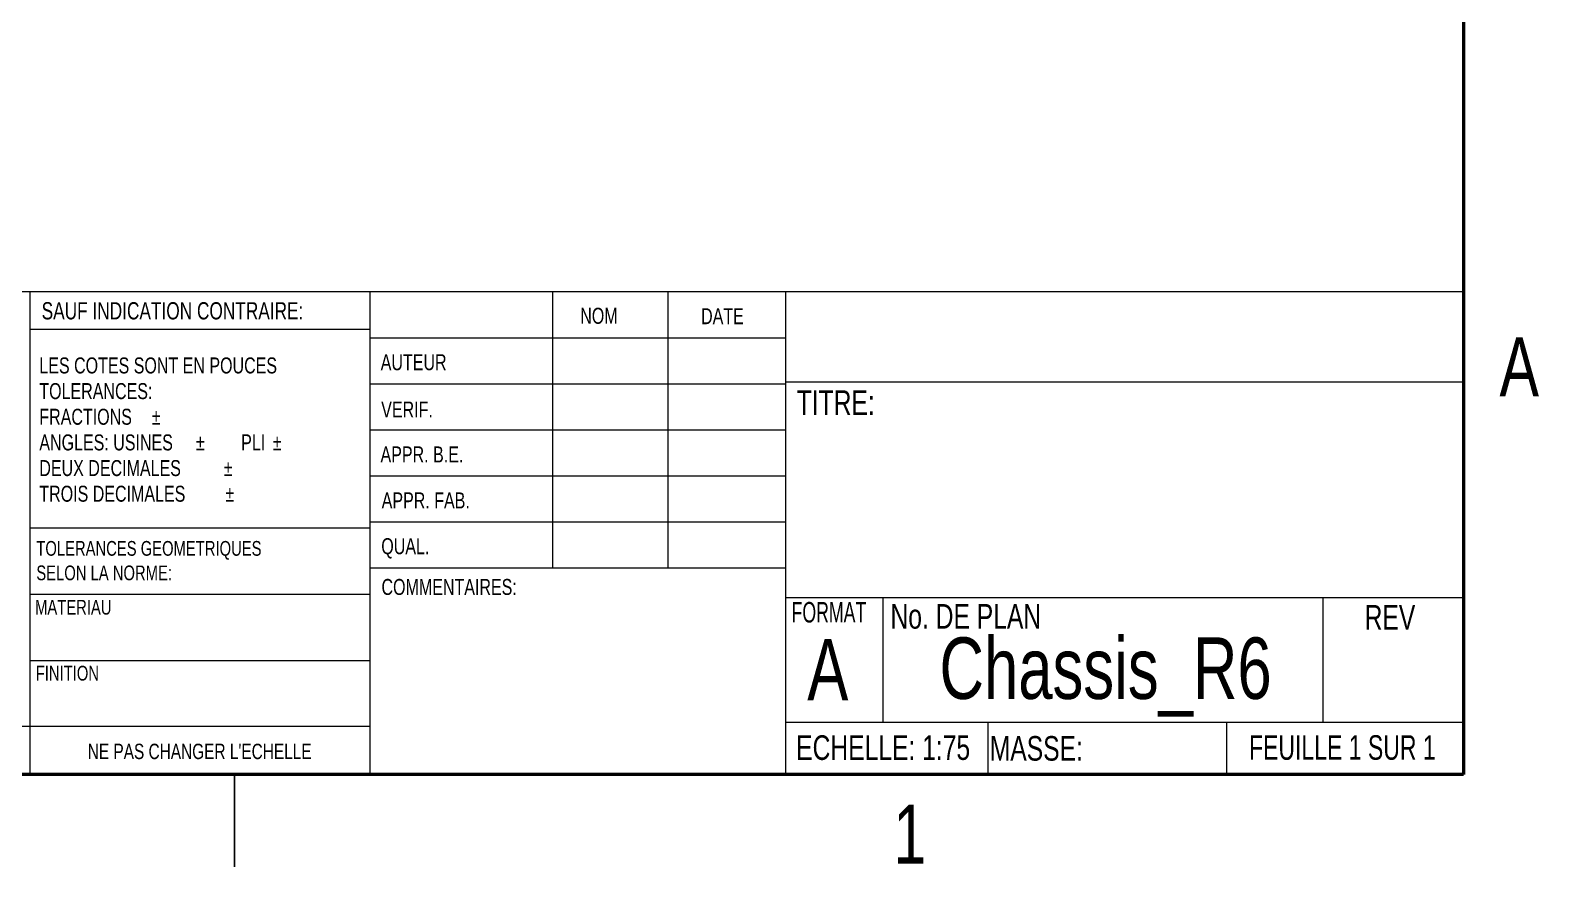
# Model space of a CAD drawing. Header units: millimetres. Extents: x 0 to 276, y 0 to 213.
# Drawn here: x 118.6 to 274.5, y 3.2 to 89.6 of the extents above; entities that cross this region are included whole.
import ezdxf

# ---------------------------------------------------------------- set-up
doc = ezdxf.new("R2010")
doc.units = ezdxf.units.MM
doc.styles.add('SLDTEXTSTYLE0', font='TXT', dxfattribs={"width": 0.75})
doc.styles.add('SLDTEXTSTYLE1', font='TXT', dxfattribs={"width": 0.64567})
doc.styles.add('SLDTEXTSTYLE2', font='TXT', dxfattribs={"width": 0.7})

msp = doc.modelspace()

# ---------------------------------------------------------------- linework, layer by layer
at = {"color": 7, "linetype": 'Continuous', "lineweight": 50}
for p, q in [((266.7, 203.2), (266.7, 12.7)), ((266.7, 12.7), (12.7, 12.7))]:
    msp.add_line(p, q, dxfattribs=at)
at = {"color": 7, "linetype": 'Continuous', "lineweight": 18}
for p, q in [((68.35, 62.59), (266.7, 62.59)), ((118.57, 12.7), (118.57, 62.59)), ((153.66, 62.59), (153.66, 12.7)), ((172.56, 62.59), (172.56, 34.02)), ((184.46, 62.59), (184.46, 34.02)), ((196.63, 62.59), (196.63, 12.7)), ((153.66, 58.67), (118.57, 58.67)), ((153.66, 57.83), (196.63, 57.83)), ((153.66, 53.07), (196.63, 53.07)), ((196.63, 53.27), (266.7, 53.27)), ((153.66, 48.31), (196.63, 48.31)), ((196.63, 43.54), (153.66, 43.54)), ((118.57, 38.19), (153.66, 38.19)), ((196.63, 38.78), (153.66, 38.78)), ((196.63, 34.02), (153.66, 34.02)), ((118.57, 31.34), (153.66, 31.34)), ((196.63, 30.98), (266.7, 30.98)), ((206.68, 30.98), (206.68, 18.11)), ((252.17, 30.98), (252.17, 18.11)), ((118.57, 24.48), (153.66, 24.48)), ((68.35, 17.69), (153.66, 17.69)), ((196.63, 18.11), (266.7, 18.11)), ((217.54, 18.11), (217.54, 12.7)), ((242.22, 18.11), (242.22, 12.7))]:
    msp.add_line(p, q, dxfattribs=at)
at = {"color": 7, "linetype": 'Continuous', "lineweight": 25}
for p, q in [((139.7, 3.17), (139.7, 12.7)), ((139.7, 12.7), (139.7, 3.17))]:
    msp.add_line(p, q, dxfattribs=at)

# ---------------------------------------------------------------- texts
at = {"color": 7, "linetype": 'Continuous', "lineweight": 0}
for s, insert, char_height, attachment_point, style in [('SAUF INDICATION CONTRAIRE:', (119.76, 61.5), 1.778, 1, 'SLDTEXTSTYLE0'), ('NOM', (175.42, 60.92), 1.651, 1, 'SLDTEXTSTYLE0'), ('DATE', (187.91, 60.88), 1.651, 1, 'SLDTEXTSTYLE0'), ('A', (272.46, 57.88), 6.1, 2, 'SLDTEXTSTYLE0'), ('LES COTES SONT EN POUCES', (119.52, 55.79), 1.651, 1, 'SLDTEXTSTYLE0'), ('AUTEUR', (154.8, 56.12), 1.651, 1, 'SLDTEXTSTYLE0'), ('TOLERANCES:', (119.52, 53.14), 1.651, 1, 'SLDTEXTSTYLE0'), ('TITRE:', (197.79, 52.39), 2.54, 1, 'SLDTEXTSTYLE0'), ('FRACTIONS', (119.52, 50.49), 1.651, 1, 'SLDTEXTSTYLE0'), ('%%p', (131.14, 50.49), 1.651, 1, 'SLDTEXTSTYLE0'), ('VERIF.', (154.85, 51.24), 1.651, 1, 'SLDTEXTSTYLE0'), ('ANGLES: USINES', (119.52, 47.84), 1.651, 1, 'SLDTEXTSTYLE0'), ('%%p', (135.71, 47.84), 1.651, 1, 'SLDTEXTSTYLE0'), ('PLI', (140.38, 47.84), 1.651, 1, 'SLDTEXTSTYLE0'), ('%%p', (143.64, 47.84), 1.651, 1, 'SLDTEXTSTYLE0'), ('DEUX DECIMALES', (119.52, 45.19), 1.651, 1, 'SLDTEXTSTYLE0'), ('APPR. B.E.', (154.78, 46.6), 1.651, 1, 'SLDTEXTSTYLE0'), ('%%p', (138.58, 45.19), 1.651, 1, 'SLDTEXTSTYLE0'), ('TROIS DECIMALES', (119.52, 42.54), 1.651, 1, 'SLDTEXTSTYLE0'), ('%%p', (138.76, 42.54), 1.651, 1, 'SLDTEXTSTYLE0'), ('APPR. FAB.', (154.9, 41.85), 1.651, 1, 'SLDTEXTSTYLE0'), ('TOLERANCES GEOMETRIQUES', (119.21, 36.83), 1.524, 1, 'SLDTEXTSTYLE0'), ('QUAL.', (154.86, 37.12), 1.651, 1, 'SLDTEXTSTYLE0'), ('SELON LA NORME:', (119.21, 34.3), 1.524, 1, 'SLDTEXTSTYLE0'), ('COMMENTAIRES:', (154.88, 32.91), 1.651, 1, 'SLDTEXTSTYLE0'), ('MATERIAU', (119.08, 30.75), 1.524, 1, 'SLDTEXTSTYLE0'), ('FORMAT', (197.26, 30.53), 2.117, 1, 'SLDTEXTSTYLE1'), ('No. DE PLAN', (207.48, 30.32), 2.54, 1, 'SLDTEXTSTYLE0'), ('REV', (256.48, 30.22), 2.54, 1, 'SLDTEXTSTYLE0'), ('A', (198.88, 26.72), 6.35, 1, 'SLDTEXTSTYLE0'), ('Chassis_R6', (229.71, 26.87), 6.35, 2, 'SLDTEXTSTYLE0'), ('FINITION', (119.15, 23.94), 1.524, 1, 'SLDTEXTSTYLE0'), ("NE PAS CHANGER L'ECHELLE", (136.09, 15.89), 1.5875, 2, 'SLDTEXTSTYLE0'), ('ECHELLE: 1:75', (197.73, 16.76), 2.54, 1, 'SLDTEXTSTYLE0'), ('MASSE:', (217.74, 16.68), 2.54, 1, 'SLDTEXTSTYLE0'), ('FEUILLE 1 SUR 1', (244.53, 16.77), 2.54, 1, 'SLDTEXTSTYLE2'), ('1', (209.49, 9.6), 6.1, 2, 'SLDTEXTSTYLE0')]:
    msp.add_mtext(s, dxfattribs=dict(at, insert=insert, char_height=char_height, attachment_point=attachment_point, style=style))

doc.saveas('drawing.dxf')
